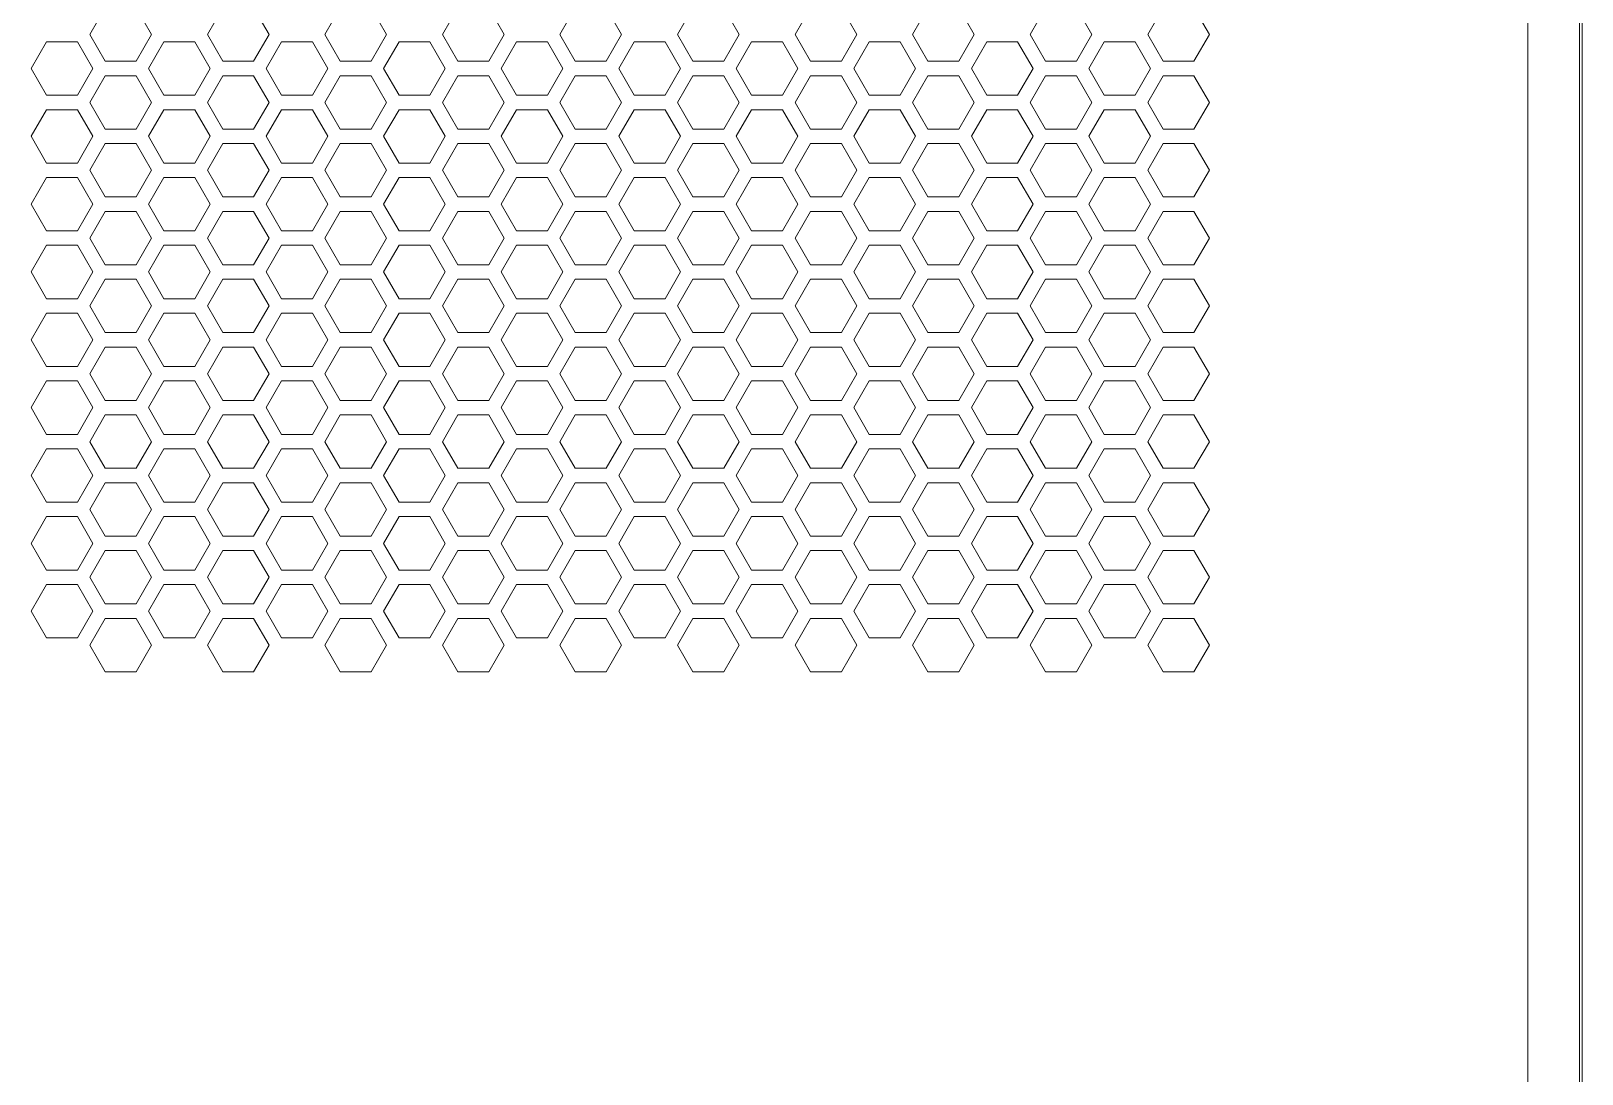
# Model space of a CAD drawing. Header units: millimetres. Extents: x -10 to 46, y -17 to 110.
# Drawn here: x 19.35 to 31.92, y 73.07 to 81.53 of the extents above; entities that cross this region are included whole.
import ezdxf

# ---------------------------------------------------------------- set-up
doc = ezdxf.new("R2010")
doc.units = ezdxf.units.MM

msp = doc.modelspace()

# ---------------------------------------------------------------- linework, layer by layer
at = {"lineweight": 18}
for p, q in [((31.481, 109.983), (31.481, 10.7)), ((31.901, 109.983), (31.901, 10.7)), ((31.921, 10.7), (31.921, 108.523)), ((19.952, 81.715), (19.827, 81.499)), ((20.327, 81.499), (20.202, 81.715)), ((20.905, 81.715), (20.78, 81.499)), ((21.28, 81.499), (21.155, 81.715)), ((21.857, 81.715), (21.732, 81.499)), ((22.232, 81.499), (22.107, 81.715)), ((22.81, 81.715), (22.685, 81.499)), ((23.185, 81.499), (23.06, 81.715)), ((23.762, 81.715), (23.637, 81.499)), ((24.137, 81.499), (24.012, 81.715)), ((24.715, 81.715), (24.59, 81.499)), ((25.09, 81.499), (24.965, 81.715)), ((25.668, 81.715), (25.543, 81.499)), ((26.043, 81.499), (25.918, 81.715)), ((26.62, 81.715), (26.495, 81.499)), ((26.995, 81.499), (26.87, 81.715)), ((27.573, 81.715), (27.448, 81.499)), ((27.948, 81.499), (27.823, 81.715)), ((28.526, 81.715), (28.401, 81.499)), ((28.901, 81.499), (28.776, 81.715)), ((19.827, 81.499), (19.952, 81.282)), ((20.202, 81.282), (20.327, 81.499)), ((20.78, 81.499), (20.905, 81.282)), ((21.155, 81.282), (21.28, 81.499)), ((21.732, 81.499), (21.857, 81.282)), ((22.107, 81.282), (22.232, 81.499)), ((22.685, 81.499), (22.81, 81.282)), ((23.06, 81.282), (23.185, 81.499)), ((23.637, 81.499), (23.762, 81.282)), ((24.012, 81.282), (24.137, 81.499)), ((24.59, 81.499), (24.715, 81.282)), ((24.965, 81.282), (25.09, 81.499)), ((25.543, 81.499), (25.668, 81.282)), ((25.918, 81.282), (26.043, 81.499)), ((26.495, 81.499), (26.62, 81.282)), ((26.87, 81.282), (26.995, 81.499)), ((27.448, 81.499), (27.573, 81.282)), ((27.823, 81.282), (27.948, 81.499)), ((28.401, 81.499), (28.526, 81.282)), ((28.776, 81.282), (28.901, 81.499)), ((19.476, 81.44), (19.351, 81.224)), ((19.726, 81.44), (19.476, 81.44)), ((19.851, 81.224), (19.726, 81.44)), ((20.428, 81.44), (20.303, 81.224)), ((20.678, 81.44), (20.428, 81.44)), ((20.803, 81.224), (20.678, 81.44)), ((21.381, 81.44), (21.256, 81.224)), ((21.631, 81.44), (21.381, 81.44)), ((21.756, 81.224), (21.631, 81.44)), ((22.333, 81.44), (22.208, 81.224)), ((22.583, 81.44), (22.333, 81.44)), ((22.708, 81.224), (22.583, 81.44)), ((23.286, 81.44), (23.161, 81.224)), ((23.536, 81.44), (23.286, 81.44)), ((23.661, 81.224), (23.536, 81.44)), ((24.239, 81.44), (24.114, 81.224)), ((24.489, 81.44), (24.239, 81.44)), ((24.614, 81.224), (24.489, 81.44)), ((25.191, 81.44), (25.066, 81.224)), ((25.441, 81.44), (25.191, 81.44)), ((25.566, 81.224), (25.441, 81.44)), ((26.144, 81.44), (26.019, 81.224)), ((26.394, 81.44), (26.144, 81.44)), ((26.519, 81.224), (26.394, 81.44)), ((27.097, 81.44), (26.972, 81.224)), ((27.347, 81.44), (27.097, 81.44)), ((27.472, 81.224), (27.347, 81.44)), ((28.049, 81.44), (27.924, 81.224)), ((28.299, 81.44), (28.049, 81.44)), ((28.424, 81.224), (28.299, 81.44)), ((19.351, 81.224), (19.476, 81.007)), ((19.726, 81.007), (19.851, 81.224)), ((19.952, 81.282), (20.202, 81.282)), ((20.303, 81.224), (20.428, 81.007)), ((20.678, 81.007), (20.803, 81.224)), ((20.905, 81.282), (21.155, 81.282)), ((21.256, 81.224), (21.381, 81.007)), ((21.631, 81.007), (21.756, 81.224)), ((21.857, 81.282), (22.107, 81.282)), ((22.208, 81.224), (22.333, 81.007)), ((22.583, 81.007), (22.708, 81.224)), ((22.81, 81.282), (23.06, 81.282)), ((23.161, 81.224), (23.286, 81.007)), ((23.536, 81.007), (23.661, 81.224)), ((23.762, 81.282), (24.012, 81.282)), ((24.114, 81.224), (24.239, 81.007)), ((24.489, 81.007), (24.614, 81.224)), ((24.715, 81.282), (24.965, 81.282)), ((25.066, 81.224), (25.191, 81.007)), ((25.441, 81.007), (25.566, 81.224)), ((25.668, 81.282), (25.918, 81.282)), ((26.019, 81.224), (26.144, 81.007)), ((26.394, 81.007), (26.519, 81.224)), ((26.62, 81.282), (26.87, 81.282)), ((26.972, 81.224), (27.097, 81.007)), ((27.347, 81.007), (27.472, 81.224)), ((27.573, 81.282), (27.823, 81.282)), ((27.924, 81.224), (28.049, 81.007)), ((28.299, 81.007), (28.424, 81.224)), ((28.526, 81.282), (28.776, 81.282)), ((19.952, 81.165), (19.827, 80.949)), ((20.202, 81.165), (19.952, 81.165)), ((20.327, 80.949), (20.202, 81.165)), ((20.905, 81.165), (20.78, 80.949)), ((21.155, 81.165), (20.905, 81.165)), ((21.28, 80.949), (21.155, 81.165)), ((21.857, 81.165), (21.732, 80.949)), ((22.107, 81.165), (21.857, 81.165)), ((22.232, 80.949), (22.107, 81.165)), ((22.81, 81.165), (22.685, 80.949)), ((23.06, 81.165), (22.81, 81.165)), ((23.185, 80.949), (23.06, 81.165)), ((23.762, 81.165), (23.637, 80.949)), ((24.012, 81.165), (23.762, 81.165)), ((24.137, 80.949), (24.012, 81.165)), ((24.715, 81.165), (24.59, 80.949)), ((24.965, 81.165), (24.715, 81.165)), ((25.09, 80.949), (24.965, 81.165)), ((25.668, 81.165), (25.543, 80.949)), ((25.918, 81.165), (25.668, 81.165)), ((26.043, 80.949), (25.918, 81.165)), ((26.62, 81.165), (26.495, 80.949)), ((26.87, 81.165), (26.62, 81.165)), ((26.995, 80.949), (26.87, 81.165)), ((27.573, 81.165), (27.448, 80.949)), ((27.823, 81.165), (27.573, 81.165)), ((27.948, 80.949), (27.823, 81.165)), ((28.526, 81.165), (28.401, 80.949)), ((28.776, 81.165), (28.526, 81.165)), ((28.901, 80.949), (28.776, 81.165)), ((19.476, 81.007), (19.726, 81.007)), ((20.428, 81.007), (20.678, 81.007)), ((21.381, 81.007), (21.631, 81.007)), ((22.333, 81.007), (22.583, 81.007)), ((23.286, 81.007), (23.536, 81.007)), ((24.239, 81.007), (24.489, 81.007)), ((25.191, 81.007), (25.441, 81.007)), ((26.144, 81.007), (26.394, 81.007)), ((27.097, 81.007), (27.347, 81.007)), ((28.049, 81.007), (28.299, 81.007)), ((19.476, 80.89), (19.351, 80.674)), ((19.726, 80.89), (19.476, 80.89)), ((19.851, 80.674), (19.726, 80.89)), ((19.827, 80.949), (19.952, 80.732)), ((20.202, 80.732), (20.327, 80.949)), ((20.428, 80.89), (20.303, 80.674)), ((20.678, 80.89), (20.428, 80.89)), ((20.803, 80.674), (20.678, 80.89)), ((20.78, 80.949), (20.905, 80.732)), ((21.155, 80.732), (21.28, 80.949)), ((21.381, 80.89), (21.256, 80.674)), ((21.631, 80.89), (21.381, 80.89)), ((21.756, 80.674), (21.631, 80.89)), ((21.732, 80.949), (21.857, 80.732)), ((22.107, 80.732), (22.232, 80.949)), ((22.333, 80.89), (22.208, 80.674)), ((22.583, 80.89), (22.333, 80.89)), ((22.708, 80.674), (22.583, 80.89)), ((22.685, 80.949), (22.81, 80.732)), ((23.06, 80.732), (23.185, 80.949)), ((23.286, 80.89), (23.161, 80.674)), ((23.536, 80.89), (23.286, 80.89)), ((23.661, 80.674), (23.536, 80.89)), ((23.637, 80.949), (23.762, 80.732)), ((24.012, 80.732), (24.137, 80.949)), ((24.239, 80.89), (24.114, 80.674)), ((24.489, 80.89), (24.239, 80.89)), ((24.614, 80.674), (24.489, 80.89)), ((24.59, 80.949), (24.715, 80.732)), ((24.965, 80.732), (25.09, 80.949)), ((25.191, 80.89), (25.066, 80.674)), ((25.441, 80.89), (25.191, 80.89)), ((25.566, 80.674), (25.441, 80.89)), ((25.543, 80.949), (25.668, 80.732)), ((25.918, 80.732), (26.043, 80.949)), ((26.144, 80.89), (26.019, 80.674)), ((26.394, 80.89), (26.144, 80.89)), ((26.519, 80.674), (26.394, 80.89)), ((26.495, 80.949), (26.62, 80.732)), ((26.87, 80.732), (26.995, 80.949)), ((27.097, 80.89), (26.972, 80.674)), ((27.347, 80.89), (27.097, 80.89)), ((27.472, 80.674), (27.347, 80.89)), ((27.448, 80.949), (27.573, 80.732)), ((27.823, 80.732), (27.948, 80.949)), ((28.049, 80.89), (27.924, 80.674)), ((28.299, 80.89), (28.049, 80.89)), ((28.424, 80.674), (28.299, 80.89)), ((28.401, 80.949), (28.526, 80.732)), ((28.776, 80.732), (28.901, 80.949)), ((19.952, 80.732), (20.202, 80.732)), ((20.905, 80.732), (21.155, 80.732)), ((21.857, 80.732), (22.107, 80.732)), ((22.81, 80.732), (23.06, 80.732)), ((23.762, 80.732), (24.012, 80.732)), ((24.715, 80.732), (24.965, 80.732)), ((25.668, 80.732), (25.918, 80.732)), ((26.62, 80.732), (26.87, 80.732)), ((27.573, 80.732), (27.823, 80.732)), ((28.526, 80.732), (28.776, 80.732)), ((19.351, 80.674), (19.476, 80.457)), ((19.726, 80.457), (19.851, 80.674)), ((19.952, 80.615), (19.827, 80.399)), ((20.202, 80.615), (19.952, 80.615)), ((20.327, 80.399), (20.202, 80.615)), ((20.303, 80.674), (20.428, 80.457)), ((20.678, 80.457), (20.803, 80.674)), ((20.905, 80.615), (20.78, 80.399)), ((21.155, 80.615), (20.905, 80.615)), ((21.28, 80.399), (21.155, 80.615)), ((21.256, 80.674), (21.381, 80.457)), ((21.631, 80.457), (21.756, 80.674)), ((21.857, 80.615), (21.732, 80.399)), ((22.107, 80.615), (21.857, 80.615)), ((22.232, 80.399), (22.107, 80.615)), ((22.208, 80.674), (22.333, 80.457)), ((22.583, 80.457), (22.708, 80.674)), ((22.81, 80.615), (22.685, 80.399)), ((23.06, 80.615), (22.81, 80.615)), ((23.185, 80.399), (23.06, 80.615)), ((23.161, 80.674), (23.286, 80.457)), ((23.536, 80.457), (23.661, 80.674)), ((23.762, 80.615), (23.637, 80.399)), ((24.012, 80.615), (23.762, 80.615)), ((24.137, 80.399), (24.012, 80.615)), ((24.114, 80.674), (24.239, 80.457)), ((24.489, 80.457), (24.614, 80.674)), ((24.715, 80.615), (24.59, 80.399)), ((24.965, 80.615), (24.715, 80.615)), ((25.09, 80.399), (24.965, 80.615)), ((25.066, 80.674), (25.191, 80.457)), ((25.441, 80.457), (25.566, 80.674)), ((25.668, 80.615), (25.543, 80.399)), ((25.918, 80.615), (25.668, 80.615)), ((26.043, 80.399), (25.918, 80.615)), ((26.019, 80.674), (26.144, 80.457)), ((26.394, 80.457), (26.519, 80.674)), ((26.62, 80.615), (26.495, 80.399)), ((26.87, 80.615), (26.62, 80.615)), ((26.995, 80.399), (26.87, 80.615)), ((26.972, 80.674), (27.097, 80.457)), ((27.347, 80.457), (27.472, 80.674)), ((27.573, 80.615), (27.448, 80.399)), ((27.823, 80.615), (27.573, 80.615)), ((27.948, 80.399), (27.823, 80.615)), ((27.924, 80.674), (28.049, 80.457)), ((28.299, 80.457), (28.424, 80.674)), ((28.526, 80.615), (28.401, 80.399)), ((28.776, 80.615), (28.526, 80.615)), ((28.901, 80.399), (28.776, 80.615)), ((19.476, 80.457), (19.726, 80.457)), ((20.428, 80.457), (20.678, 80.457)), ((21.381, 80.457), (21.631, 80.457)), ((22.333, 80.457), (22.583, 80.457)), ((23.286, 80.457), (23.536, 80.457)), ((24.239, 80.457), (24.489, 80.457)), ((25.191, 80.457), (25.441, 80.457)), ((26.144, 80.457), (26.394, 80.457)), ((27.097, 80.457), (27.347, 80.457)), ((28.049, 80.457), (28.299, 80.457)), ((19.476, 80.34), (19.351, 80.124)), ((19.726, 80.34), (19.476, 80.34)), ((19.851, 80.124), (19.726, 80.34)), ((19.827, 80.399), (19.952, 80.182)), ((20.202, 80.182), (20.327, 80.399)), ((20.428, 80.34), (20.303, 80.124)), ((20.678, 80.34), (20.428, 80.34)), ((20.803, 80.124), (20.678, 80.34)), ((20.78, 80.399), (20.905, 80.182)), ((21.155, 80.182), (21.28, 80.399)), ((21.381, 80.34), (21.256, 80.124)), ((21.631, 80.34), (21.381, 80.34)), ((21.756, 80.124), (21.631, 80.34)), ((21.732, 80.399), (21.857, 80.182)), ((22.107, 80.182), (22.232, 80.399)), ((22.333, 80.34), (22.208, 80.124)), ((22.583, 80.34), (22.333, 80.34)), ((22.708, 80.124), (22.583, 80.34)), ((22.685, 80.399), (22.81, 80.182)), ((23.06, 80.182), (23.185, 80.399)), ((23.286, 80.34), (23.161, 80.124)), ((23.536, 80.34), (23.286, 80.34)), ((23.661, 80.124), (23.536, 80.34)), ((23.637, 80.399), (23.762, 80.182)), ((24.012, 80.182), (24.137, 80.399)), ((24.239, 80.34), (24.114, 80.124)), ((24.489, 80.34), (24.239, 80.34)), ((24.614, 80.124), (24.489, 80.34)), ((24.59, 80.399), (24.715, 80.182)), ((24.965, 80.182), (25.09, 80.399)), ((25.191, 80.34), (25.066, 80.124)), ((25.441, 80.34), (25.191, 80.34)), ((25.566, 80.124), (25.441, 80.34)), ((25.543, 80.399), (25.668, 80.182)), ((25.918, 80.182), (26.043, 80.399)), ((26.144, 80.34), (26.019, 80.124)), ((26.394, 80.34), (26.144, 80.34)), ((26.519, 80.124), (26.394, 80.34)), ((26.495, 80.399), (26.62, 80.182)), ((26.87, 80.182), (26.995, 80.399)), ((27.097, 80.34), (26.972, 80.124)), ((27.347, 80.34), (27.097, 80.34)), ((27.472, 80.124), (27.347, 80.34)), ((27.448, 80.399), (27.573, 80.182)), ((27.823, 80.182), (27.948, 80.399)), ((28.049, 80.34), (27.924, 80.124)), ((28.299, 80.34), (28.049, 80.34)), ((28.424, 80.124), (28.299, 80.34)), ((28.401, 80.399), (28.526, 80.182)), ((28.776, 80.182), (28.901, 80.399)), ((19.351, 80.124), (19.476, 79.907)), ((19.726, 79.907), (19.851, 80.124)), ((19.952, 80.182), (20.202, 80.182)), ((20.303, 80.124), (20.428, 79.907)), ((20.678, 79.907), (20.803, 80.124)), ((20.905, 80.182), (21.155, 80.182)), ((21.256, 80.124), (21.381, 79.907)), ((21.631, 79.907), (21.756, 80.124)), ((21.857, 80.182), (22.107, 80.182)), ((22.208, 80.124), (22.333, 79.907)), ((22.583, 79.907), (22.708, 80.124)), ((22.81, 80.182), (23.06, 80.182)), ((23.161, 80.124), (23.286, 79.907)), ((23.536, 79.907), (23.661, 80.124)), ((23.762, 80.182), (24.012, 80.182)), ((24.114, 80.124), (24.239, 79.907)), ((24.489, 79.907), (24.614, 80.124)), ((24.715, 80.182), (24.965, 80.182)), ((25.066, 80.124), (25.191, 79.907)), ((25.441, 79.907), (25.566, 80.124)), ((25.668, 80.182), (25.918, 80.182)), ((26.019, 80.124), (26.144, 79.907)), ((26.394, 79.907), (26.519, 80.124)), ((26.62, 80.182), (26.87, 80.182)), ((26.972, 80.124), (27.097, 79.907)), ((27.347, 79.907), (27.472, 80.124)), ((27.573, 80.182), (27.823, 80.182)), ((27.924, 80.124), (28.049, 79.907)), ((28.299, 79.907), (28.424, 80.124)), ((28.526, 80.182), (28.776, 80.182)), ((19.952, 80.065), (19.827, 79.849)), ((20.202, 80.065), (19.952, 80.065)), ((20.327, 79.849), (20.202, 80.065)), ((20.905, 80.065), (20.78, 79.849)), ((21.155, 80.065), (20.905, 80.065)), ((21.28, 79.849), (21.155, 80.065)), ((21.857, 80.065), (21.732, 79.849)), ((22.107, 80.065), (21.857, 80.065)), ((22.232, 79.849), (22.107, 80.065)), ((22.81, 80.065), (22.685, 79.849)), ((23.06, 80.065), (22.81, 80.065)), ((23.185, 79.849), (23.06, 80.065)), ((23.762, 80.065), (23.637, 79.849)), ((24.012, 80.065), (23.762, 80.065)), ((24.137, 79.849), (24.012, 80.065)), ((24.715, 80.065), (24.59, 79.849)), ((24.965, 80.065), (24.715, 80.065)), ((25.09, 79.849), (24.965, 80.065)), ((25.668, 80.065), (25.543, 79.849)), ((25.918, 80.065), (25.668, 80.065)), ((26.043, 79.849), (25.918, 80.065)), ((26.62, 80.065), (26.495, 79.849)), ((26.87, 80.065), (26.62, 80.065)), ((26.995, 79.849), (26.87, 80.065)), ((27.573, 80.065), (27.448, 79.849)), ((27.823, 80.065), (27.573, 80.065)), ((27.948, 79.849), (27.823, 80.065)), ((28.526, 80.065), (28.401, 79.849)), ((28.776, 80.065), (28.526, 80.065)), ((28.901, 79.849), (28.776, 80.065)), ((19.476, 79.907), (19.726, 79.907)), ((19.827, 79.849), (19.952, 79.632)), ((20.202, 79.632), (20.327, 79.849)), ((20.428, 79.907), (20.678, 79.907)), ((20.78, 79.849), (20.905, 79.632)), ((21.155, 79.632), (21.28, 79.849)), ((21.381, 79.907), (21.631, 79.907)), ((21.732, 79.849), (21.857, 79.632)), ((22.107, 79.632), (22.232, 79.849)), ((22.333, 79.907), (22.583, 79.907)), ((22.685, 79.849), (22.81, 79.632)), ((23.06, 79.632), (23.185, 79.849)), ((23.286, 79.907), (23.536, 79.907)), ((23.637, 79.849), (23.762, 79.632)), ((24.012, 79.632), (24.137, 79.849)), ((24.239, 79.907), (24.489, 79.907)), ((24.59, 79.849), (24.715, 79.632)), ((24.965, 79.632), (25.09, 79.849)), ((25.191, 79.907), (25.441, 79.907)), ((25.543, 79.849), (25.668, 79.632)), ((25.918, 79.632), (26.043, 79.849)), ((26.144, 79.907), (26.394, 79.907)), ((26.495, 79.849), (26.62, 79.632)), ((26.87, 79.632), (26.995, 79.849)), ((27.097, 79.907), (27.347, 79.907)), ((27.448, 79.849), (27.573, 79.632)), ((27.823, 79.632), (27.948, 79.849)), ((28.049, 79.907), (28.299, 79.907)), ((28.401, 79.849), (28.526, 79.632)), ((28.776, 79.632), (28.901, 79.849)), ((19.476, 79.79), (19.351, 79.574)), ((19.726, 79.79), (19.476, 79.79)), ((19.851, 79.574), (19.726, 79.79)), ((20.428, 79.79), (20.303, 79.574)), ((20.678, 79.79), (20.428, 79.79)), ((20.803, 79.574), (20.678, 79.79)), ((21.381, 79.79), (21.256, 79.574)), ((21.631, 79.79), (21.381, 79.79)), ((21.756, 79.574), (21.631, 79.79)), ((22.333, 79.79), (22.208, 79.574)), ((22.583, 79.79), (22.333, 79.79)), ((22.708, 79.574), (22.583, 79.79)), ((23.286, 79.79), (23.161, 79.574)), ((23.536, 79.79), (23.286, 79.79)), ((23.661, 79.574), (23.536, 79.79)), ((24.239, 79.79), (24.114, 79.574)), ((24.489, 79.79), (24.239, 79.79)), ((24.614, 79.574), (24.489, 79.79)), ((25.191, 79.79), (25.066, 79.574)), ((25.441, 79.79), (25.191, 79.79)), ((25.566, 79.574), (25.441, 79.79)), ((26.144, 79.79), (26.019, 79.574)), ((26.394, 79.79), (26.144, 79.79)), ((26.519, 79.574), (26.394, 79.79)), ((27.097, 79.79), (26.972, 79.574)), ((27.347, 79.79), (27.097, 79.79)), ((27.472, 79.574), (27.347, 79.79)), ((28.049, 79.79), (27.924, 79.574)), ((28.299, 79.79), (28.049, 79.79)), ((28.424, 79.574), (28.299, 79.79)), ((19.351, 79.574), (19.476, 79.357)), ((19.726, 79.357), (19.851, 79.574)), ((19.952, 79.632), (20.202, 79.632)), ((20.303, 79.574), (20.428, 79.357)), ((20.678, 79.357), (20.803, 79.574)), ((20.905, 79.632), (21.155, 79.632)), ((21.256, 79.574), (21.381, 79.357)), ((21.631, 79.357), (21.756, 79.574)), ((21.857, 79.632), (22.107, 79.632)), ((22.208, 79.574), (22.333, 79.357)), ((22.583, 79.357), (22.708, 79.574)), ((22.81, 79.632), (23.06, 79.632)), ((23.161, 79.574), (23.286, 79.357)), ((23.536, 79.357), (23.661, 79.574)), ((23.762, 79.632), (24.012, 79.632)), ((24.114, 79.574), (24.239, 79.357)), ((24.489, 79.357), (24.614, 79.574)), ((24.715, 79.632), (24.965, 79.632)), ((25.066, 79.574), (25.191, 79.357)), ((25.441, 79.357), (25.566, 79.574)), ((25.668, 79.632), (25.918, 79.632)), ((26.019, 79.574), (26.144, 79.357)), ((26.394, 79.357), (26.519, 79.574)), ((26.62, 79.632), (26.87, 79.632)), ((26.972, 79.574), (27.097, 79.357)), ((27.347, 79.357), (27.472, 79.574)), ((27.573, 79.632), (27.823, 79.632)), ((27.924, 79.574), (28.049, 79.357)), ((28.299, 79.357), (28.424, 79.574)), ((28.526, 79.632), (28.776, 79.632)), ((19.952, 79.515), (19.827, 79.299)), ((20.202, 79.515), (19.952, 79.515)), ((20.327, 79.299), (20.202, 79.515)), ((20.905, 79.515), (20.78, 79.299)), ((21.155, 79.515), (20.905, 79.515)), ((21.28, 79.299), (21.155, 79.515)), ((21.857, 79.515), (21.732, 79.299)), ((22.107, 79.515), (21.857, 79.515)), ((22.232, 79.299), (22.107, 79.515)), ((22.81, 79.515), (22.685, 79.299)), ((23.06, 79.515), (22.81, 79.515)), ((23.185, 79.299), (23.06, 79.515)), ((23.762, 79.515), (23.637, 79.299)), ((24.012, 79.515), (23.762, 79.515)), ((24.137, 79.299), (24.012, 79.515)), ((24.715, 79.515), (24.59, 79.299)), ((24.965, 79.515), (24.715, 79.515)), ((25.09, 79.299), (24.965, 79.515)), ((25.668, 79.515), (25.543, 79.299)), ((25.918, 79.515), (25.668, 79.515)), ((26.043, 79.299), (25.918, 79.515)), ((26.62, 79.515), (26.495, 79.299)), ((26.87, 79.515), (26.62, 79.515)), ((26.995, 79.299), (26.87, 79.515)), ((27.573, 79.515), (27.448, 79.299)), ((27.823, 79.515), (27.573, 79.515)), ((27.948, 79.299), (27.823, 79.515)), ((28.526, 79.515), (28.401, 79.299)), ((28.776, 79.515), (28.526, 79.515)), ((28.901, 79.299), (28.776, 79.515)), ((19.476, 79.357), (19.726, 79.357)), ((20.428, 79.357), (20.678, 79.357)), ((21.381, 79.357), (21.631, 79.357)), ((22.333, 79.357), (22.583, 79.357)), ((23.286, 79.357), (23.536, 79.357)), ((24.239, 79.357), (24.489, 79.357)), ((25.191, 79.357), (25.441, 79.357)), ((26.144, 79.357), (26.394, 79.357)), ((27.097, 79.357), (27.347, 79.357)), ((28.049, 79.357), (28.299, 79.357)), ((19.476, 79.24), (19.351, 79.024)), ((19.726, 79.24), (19.476, 79.24)), ((19.851, 79.024), (19.726, 79.24)), ((19.827, 79.299), (19.952, 79.082)), ((20.202, 79.082), (20.327, 79.299)), ((20.428, 79.24), (20.303, 79.024)), ((20.678, 79.24), (20.428, 79.24)), ((20.803, 79.024), (20.678, 79.24)), ((20.78, 79.299), (20.905, 79.082)), ((21.155, 79.082), (21.28, 79.299)), ((21.381, 79.24), (21.256, 79.024)), ((21.631, 79.24), (21.381, 79.24)), ((21.756, 79.024), (21.631, 79.24)), ((21.732, 79.299), (21.857, 79.082)), ((22.107, 79.082), (22.232, 79.299)), ((22.333, 79.24), (22.208, 79.024)), ((22.583, 79.24), (22.333, 79.24)), ((22.708, 79.024), (22.583, 79.24)), ((22.685, 79.299), (22.81, 79.082)), ((23.06, 79.082), (23.185, 79.299)), ((23.286, 79.24), (23.161, 79.024)), ((23.536, 79.24), (23.286, 79.24)), ((23.661, 79.024), (23.536, 79.24)), ((23.637, 79.299), (23.762, 79.082)), ((24.012, 79.082), (24.137, 79.299)), ((24.239, 79.24), (24.114, 79.024)), ((24.489, 79.24), (24.239, 79.24)), ((24.614, 79.024), (24.489, 79.24)), ((24.59, 79.299), (24.715, 79.082)), ((24.965, 79.082), (25.09, 79.299)), ((25.191, 79.24), (25.066, 79.024)), ((25.441, 79.24), (25.191, 79.24)), ((25.566, 79.024), (25.441, 79.24)), ((25.543, 79.299), (25.668, 79.082)), ((25.918, 79.082), (26.043, 79.299)), ((26.144, 79.24), (26.019, 79.024)), ((26.394, 79.24), (26.144, 79.24)), ((26.519, 79.024), (26.394, 79.24)), ((26.495, 79.299), (26.62, 79.082)), ((26.87, 79.082), (26.995, 79.299)), ((27.097, 79.24), (26.972, 79.024)), ((27.347, 79.24), (27.097, 79.24)), ((27.472, 79.024), (27.347, 79.24)), ((27.448, 79.299), (27.573, 79.082)), ((27.823, 79.082), (27.948, 79.299)), ((28.049, 79.24), (27.924, 79.024)), ((28.299, 79.24), (28.049, 79.24)), ((28.424, 79.024), (28.299, 79.24)), ((28.401, 79.299), (28.526, 79.082)), ((28.776, 79.082), (28.901, 79.299)), ((19.952, 79.082), (20.202, 79.082)), ((20.905, 79.082), (21.155, 79.082)), ((21.857, 79.082), (22.107, 79.082)), ((22.81, 79.082), (23.06, 79.082)), ((23.762, 79.082), (24.012, 79.082)), ((24.715, 79.082), (24.965, 79.082)), ((25.668, 79.082), (25.918, 79.082)), ((26.62, 79.082), (26.87, 79.082)), ((27.573, 79.082), (27.823, 79.082)), ((28.526, 79.082), (28.776, 79.082)), ((19.351, 79.024), (19.476, 78.807)), ((19.726, 78.807), (19.851, 79.024)), ((19.952, 78.965), (19.827, 78.749)), ((20.202, 78.965), (19.952, 78.965)), ((20.327, 78.749), (20.202, 78.965)), ((20.303, 79.024), (20.428, 78.807)), ((20.678, 78.807), (20.803, 79.024)), ((20.905, 78.965), (20.78, 78.749)), ((21.155, 78.965), (20.905, 78.965)), ((21.28, 78.749), (21.155, 78.965)), ((21.256, 79.024), (21.381, 78.807)), ((21.631, 78.807), (21.756, 79.024)), ((21.857, 78.965), (21.732, 78.749)), ((22.107, 78.965), (21.857, 78.965)), ((22.232, 78.749), (22.107, 78.965)), ((22.208, 79.024), (22.333, 78.807)), ((22.583, 78.807), (22.708, 79.024)), ((22.81, 78.965), (22.685, 78.749)), ((23.06, 78.965), (22.81, 78.965)), ((23.185, 78.749), (23.06, 78.965)), ((23.161, 79.024), (23.286, 78.807)), ((23.536, 78.807), (23.661, 79.024)), ((23.762, 78.965), (23.637, 78.749)), ((24.012, 78.965), (23.762, 78.965)), ((24.137, 78.749), (24.012, 78.965)), ((24.114, 79.024), (24.239, 78.807)), ((24.489, 78.807), (24.614, 79.024)), ((24.715, 78.965), (24.59, 78.749)), ((24.965, 78.965), (24.715, 78.965)), ((25.09, 78.749), (24.965, 78.965)), ((25.066, 79.024), (25.191, 78.807)), ((25.441, 78.807), (25.566, 79.024)), ((25.668, 78.965), (25.543, 78.749)), ((25.918, 78.965), (25.668, 78.965)), ((26.043, 78.749), (25.918, 78.965)), ((26.019, 79.024), (26.144, 78.807)), ((26.394, 78.807), (26.519, 79.024)), ((26.62, 78.965), (26.495, 78.749)), ((26.87, 78.965), (26.62, 78.965)), ((26.995, 78.749), (26.87, 78.965)), ((26.972, 79.024), (27.097, 78.807)), ((27.347, 78.807), (27.472, 79.024)), ((27.573, 78.965), (27.448, 78.749)), ((27.823, 78.965), (27.573, 78.965)), ((27.948, 78.749), (27.823, 78.965)), ((27.924, 79.024), (28.049, 78.807)), ((28.299, 78.807), (28.424, 79.024)), ((28.526, 78.965), (28.401, 78.749)), ((28.776, 78.965), (28.526, 78.965)), ((28.901, 78.749), (28.776, 78.965)), ((19.476, 78.69), (19.351, 78.474)), ((19.476, 78.807), (19.726, 78.807)), ((19.726, 78.69), (19.476, 78.69)), ((19.851, 78.474), (19.726, 78.69)), ((19.827, 78.749), (19.952, 78.532)), ((20.202, 78.532), (20.327, 78.749)), ((20.428, 78.69), (20.303, 78.474)), ((20.428, 78.807), (20.678, 78.807)), ((20.678, 78.69), (20.428, 78.69)), ((20.803, 78.474), (20.678, 78.69)), ((20.78, 78.749), (20.905, 78.532)), ((21.155, 78.532), (21.28, 78.749)), ((21.381, 78.69), (21.256, 78.474)), ((21.381, 78.807), (21.631, 78.807)), ((21.631, 78.69), (21.381, 78.69)), ((21.756, 78.474), (21.631, 78.69)), ((21.732, 78.749), (21.857, 78.532)), ((22.107, 78.532), (22.232, 78.749)), ((22.333, 78.69), (22.208, 78.474)), ((22.333, 78.807), (22.583, 78.807)), ((22.583, 78.69), (22.333, 78.69)), ((22.708, 78.474), (22.583, 78.69)), ((22.685, 78.749), (22.81, 78.532)), ((23.06, 78.532), (23.185, 78.749)), ((23.286, 78.69), (23.161, 78.474)), ((23.286, 78.807), (23.536, 78.807)), ((23.536, 78.69), (23.286, 78.69)), ((23.661, 78.474), (23.536, 78.69)), ((23.637, 78.749), (23.762, 78.532)), ((24.012, 78.532), (24.137, 78.749)), ((24.239, 78.69), (24.114, 78.474)), ((24.239, 78.807), (24.489, 78.807)), ((24.489, 78.69), (24.239, 78.69)), ((24.614, 78.474), (24.489, 78.69)), ((24.59, 78.749), (24.715, 78.532)), ((24.965, 78.532), (25.09, 78.749)), ((25.191, 78.69), (25.066, 78.474)), ((25.191, 78.807), (25.441, 78.807)), ((25.441, 78.69), (25.191, 78.69)), ((25.566, 78.474), (25.441, 78.69)), ((25.543, 78.749), (25.668, 78.532)), ((25.918, 78.532), (26.043, 78.749)), ((26.144, 78.69), (26.019, 78.474)), ((26.144, 78.807), (26.394, 78.807)), ((26.394, 78.69), (26.144, 78.69)), ((26.519, 78.474), (26.394, 78.69)), ((26.495, 78.749), (26.62, 78.532)), ((26.87, 78.532), (26.995, 78.749)), ((27.097, 78.69), (26.972, 78.474)), ((27.097, 78.807), (27.347, 78.807)), ((27.347, 78.69), (27.097, 78.69)), ((27.472, 78.474), (27.347, 78.69)), ((27.448, 78.749), (27.573, 78.532)), ((27.823, 78.532), (27.948, 78.749)), ((28.049, 78.69), (27.924, 78.474)), ((28.049, 78.807), (28.299, 78.807)), ((28.299, 78.69), (28.049, 78.69)), ((28.424, 78.474), (28.299, 78.69)), ((28.401, 78.749), (28.526, 78.532)), ((28.776, 78.532), (28.901, 78.749)), ((19.351, 78.474), (19.476, 78.257)), ((19.726, 78.257), (19.851, 78.474)), ((19.952, 78.532), (20.202, 78.532)), ((20.303, 78.474), (20.428, 78.257)), ((20.678, 78.257), (20.803, 78.474)), ((20.905, 78.532), (21.155, 78.532)), ((21.256, 78.474), (21.381, 78.257)), ((21.631, 78.257), (21.756, 78.474)), ((21.857, 78.532), (22.107, 78.532)), ((22.208, 78.474), (22.333, 78.257)), ((22.583, 78.257), (22.708, 78.474)), ((22.81, 78.532), (23.06, 78.532)), ((23.161, 78.474), (23.286, 78.257)), ((23.536, 78.257), (23.661, 78.474)), ((23.762, 78.532), (24.012, 78.532)), ((24.114, 78.474), (24.239, 78.257)), ((24.489, 78.257), (24.614, 78.474)), ((24.715, 78.532), (24.965, 78.532)), ((25.066, 78.474), (25.191, 78.257)), ((25.441, 78.257), (25.566, 78.474)), ((25.668, 78.532), (25.918, 78.532)), ((26.019, 78.474), (26.144, 78.257)), ((26.394, 78.257), (26.519, 78.474)), ((26.62, 78.532), (26.87, 78.532)), ((26.972, 78.474), (27.097, 78.257)), ((27.347, 78.257), (27.472, 78.474)), ((27.573, 78.532), (27.823, 78.532)), ((27.924, 78.474), (28.049, 78.257)), ((28.299, 78.257), (28.424, 78.474)), ((28.526, 78.532), (28.776, 78.532)), ((19.952, 78.415), (19.827, 78.198)), ((20.202, 78.415), (19.952, 78.415)), ((20.327, 78.198), (20.202, 78.415)), ((20.905, 78.415), (20.78, 78.198)), ((21.155, 78.415), (20.905, 78.415)), ((21.28, 78.198), (21.155, 78.415)), ((21.857, 78.415), (21.732, 78.198)), ((22.107, 78.415), (21.857, 78.415)), ((22.232, 78.198), (22.107, 78.415)), ((22.81, 78.415), (22.685, 78.198)), ((23.06, 78.415), (22.81, 78.415)), ((23.185, 78.198), (23.06, 78.415)), ((23.762, 78.415), (23.637, 78.198)), ((24.012, 78.415), (23.762, 78.415)), ((24.137, 78.198), (24.012, 78.415)), ((24.715, 78.415), (24.59, 78.198)), ((24.965, 78.415), (24.715, 78.415)), ((25.09, 78.198), (24.965, 78.415)), ((25.668, 78.415), (25.543, 78.198)), ((25.918, 78.415), (25.668, 78.415)), ((26.043, 78.198), (25.918, 78.415)), ((26.62, 78.415), (26.495, 78.198)), ((26.87, 78.415), (26.62, 78.415)), ((26.995, 78.198), (26.87, 78.415)), ((27.573, 78.415), (27.448, 78.198)), ((27.823, 78.415), (27.573, 78.415)), ((27.948, 78.198), (27.823, 78.415)), ((28.526, 78.415), (28.401, 78.198)), ((28.776, 78.415), (28.526, 78.415)), ((28.901, 78.198), (28.776, 78.415)), ((19.476, 78.257), (19.726, 78.257)), ((19.827, 78.198), (19.952, 77.982)), ((20.202, 77.982), (20.327, 78.198)), ((20.428, 78.257), (20.678, 78.257)), ((20.78, 78.198), (20.905, 77.982)), ((21.155, 77.982), (21.28, 78.198)), ((21.381, 78.257), (21.631, 78.257)), ((21.732, 78.198), (21.857, 77.982)), ((22.107, 77.982), (22.232, 78.198)), ((22.333, 78.257), (22.583, 78.257)), ((22.685, 78.198), (22.81, 77.982)), ((23.06, 77.982), (23.185, 78.198)), ((23.286, 78.257), (23.536, 78.257)), ((23.637, 78.198), (23.762, 77.982)), ((24.012, 77.982), (24.137, 78.198)), ((24.239, 78.257), (24.489, 78.257)), ((24.59, 78.198), (24.715, 77.982)), ((24.965, 77.982), (25.09, 78.198)), ((25.191, 78.257), (25.441, 78.257)), ((25.543, 78.198), (25.668, 77.982)), ((25.918, 77.982), (26.043, 78.198)), ((26.144, 78.257), (26.394, 78.257)), ((26.495, 78.198), (26.62, 77.982)), ((26.87, 77.982), (26.995, 78.198)), ((27.097, 78.257), (27.347, 78.257)), ((27.448, 78.198), (27.573, 77.982)), ((27.823, 77.982), (27.948, 78.198)), ((28.049, 78.257), (28.299, 78.257)), ((28.401, 78.198), (28.526, 77.982)), ((28.776, 77.982), (28.901, 78.198)), ((19.476, 78.14), (19.351, 77.923)), ((19.726, 78.14), (19.476, 78.14)), ((19.851, 77.923), (19.726, 78.14)), ((20.428, 78.14), (20.303, 77.923)), ((20.678, 78.14), (20.428, 78.14)), ((20.803, 77.923), (20.678, 78.14)), ((21.381, 78.14), (21.256, 77.923)), ((21.631, 78.14), (21.381, 78.14)), ((21.756, 77.923), (21.631, 78.14)), ((22.333, 78.14), (22.208, 77.923)), ((22.583, 78.14), (22.333, 78.14)), ((22.708, 77.923), (22.583, 78.14)), ((23.286, 78.14), (23.161, 77.923)), ((23.536, 78.14), (23.286, 78.14)), ((23.661, 77.923), (23.536, 78.14)), ((24.239, 78.14), (24.114, 77.923)), ((24.489, 78.14), (24.239, 78.14)), ((24.614, 77.923), (24.489, 78.14)), ((25.191, 78.14), (25.066, 77.923)), ((25.441, 78.14), (25.191, 78.14)), ((25.566, 77.923), (25.441, 78.14)), ((26.144, 78.14), (26.019, 77.923)), ((26.394, 78.14), (26.144, 78.14)), ((26.519, 77.923), (26.394, 78.14)), ((27.097, 78.14), (26.972, 77.923)), ((27.347, 78.14), (27.097, 78.14)), ((27.472, 77.923), (27.347, 78.14)), ((28.049, 78.14), (27.924, 77.923)), ((28.299, 78.14), (28.049, 78.14)), ((28.424, 77.923), (28.299, 78.14)), ((19.952, 77.982), (20.202, 77.982)), ((20.905, 77.982), (21.155, 77.982)), ((21.857, 77.982), (22.107, 77.982)), ((22.81, 77.982), (23.06, 77.982)), ((23.762, 77.982), (24.012, 77.982)), ((24.715, 77.982), (24.965, 77.982)), ((25.668, 77.982), (25.918, 77.982)), ((26.62, 77.982), (26.87, 77.982)), ((27.573, 77.982), (27.823, 77.982)), ((28.526, 77.982), (28.776, 77.982)), ((19.351, 77.923), (19.476, 77.707)), ((19.726, 77.707), (19.851, 77.923)), ((19.952, 77.865), (19.827, 77.648)), ((20.202, 77.865), (19.952, 77.865)), ((20.327, 77.648), (20.202, 77.865)), ((20.303, 77.923), (20.428, 77.707)), ((20.678, 77.707), (20.803, 77.923)), ((20.905, 77.865), (20.78, 77.648)), ((21.155, 77.865), (20.905, 77.865)), ((21.28, 77.648), (21.155, 77.865)), ((21.256, 77.923), (21.381, 77.707)), ((21.631, 77.707), (21.756, 77.923)), ((21.857, 77.865), (21.732, 77.648)), ((22.107, 77.865), (21.857, 77.865)), ((22.232, 77.648), (22.107, 77.865)), ((22.208, 77.923), (22.333, 77.707)), ((22.583, 77.707), (22.708, 77.923)), ((22.81, 77.865), (22.685, 77.648)), ((23.06, 77.865), (22.81, 77.865)), ((23.185, 77.648), (23.06, 77.865)), ((23.161, 77.923), (23.286, 77.707)), ((23.536, 77.707), (23.661, 77.923)), ((23.762, 77.865), (23.637, 77.648)), ((24.012, 77.865), (23.762, 77.865)), ((24.137, 77.648), (24.012, 77.865)), ((24.114, 77.923), (24.239, 77.707)), ((24.489, 77.707), (24.614, 77.923)), ((24.715, 77.865), (24.59, 77.648)), ((24.965, 77.865), (24.715, 77.865)), ((25.09, 77.648), (24.965, 77.865)), ((25.066, 77.923), (25.191, 77.707)), ((25.441, 77.707), (25.566, 77.923)), ((25.668, 77.865), (25.543, 77.648)), ((25.918, 77.865), (25.668, 77.865)), ((26.043, 77.648), (25.918, 77.865)), ((26.019, 77.923), (26.144, 77.707)), ((26.394, 77.707), (26.519, 77.923)), ((26.62, 77.865), (26.495, 77.648)), ((26.87, 77.865), (26.62, 77.865)), ((26.995, 77.648), (26.87, 77.865)), ((26.972, 77.923), (27.097, 77.707)), ((27.347, 77.707), (27.472, 77.923)), ((27.573, 77.865), (27.448, 77.648)), ((27.823, 77.865), (27.573, 77.865)), ((27.948, 77.648), (27.823, 77.865)), ((27.924, 77.923), (28.049, 77.707)), ((28.299, 77.707), (28.424, 77.923)), ((28.526, 77.865), (28.401, 77.648)), ((28.776, 77.865), (28.526, 77.865)), ((28.901, 77.648), (28.776, 77.865)), ((19.476, 77.707), (19.726, 77.707)), ((20.428, 77.707), (20.678, 77.707)), ((21.381, 77.707), (21.631, 77.707)), ((22.333, 77.707), (22.583, 77.707)), ((23.286, 77.707), (23.536, 77.707)), ((24.239, 77.707), (24.489, 77.707)), ((25.191, 77.707), (25.441, 77.707)), ((26.144, 77.707), (26.394, 77.707)), ((27.097, 77.707), (27.347, 77.707)), ((28.049, 77.707), (28.299, 77.707)), ((19.476, 77.59), (19.351, 77.373)), ((19.726, 77.59), (19.476, 77.59)), ((19.851, 77.373), (19.726, 77.59)), ((19.827, 77.648), (19.952, 77.432)), ((20.202, 77.432), (20.327, 77.648)), ((20.428, 77.59), (20.303, 77.373)), ((20.678, 77.59), (20.428, 77.59)), ((20.803, 77.373), (20.678, 77.59)), ((20.78, 77.648), (20.905, 77.432)), ((21.155, 77.432), (21.28, 77.648)), ((21.381, 77.59), (21.256, 77.373)), ((21.631, 77.59), (21.381, 77.59)), ((21.756, 77.373), (21.631, 77.59)), ((21.732, 77.648), (21.857, 77.432)), ((22.107, 77.432), (22.232, 77.648)), ((22.333, 77.59), (22.208, 77.373)), ((22.583, 77.59), (22.333, 77.59)), ((22.708, 77.373), (22.583, 77.59)), ((22.685, 77.648), (22.81, 77.432)), ((23.06, 77.432), (23.185, 77.648)), ((23.286, 77.59), (23.161, 77.373)), ((23.536, 77.59), (23.286, 77.59)), ((23.661, 77.373), (23.536, 77.59)), ((23.637, 77.648), (23.762, 77.432)), ((24.012, 77.432), (24.137, 77.648)), ((24.239, 77.59), (24.114, 77.373)), ((24.489, 77.59), (24.239, 77.59)), ((24.614, 77.373), (24.489, 77.59)), ((24.59, 77.648), (24.715, 77.432)), ((24.965, 77.432), (25.09, 77.648)), ((25.191, 77.59), (25.066, 77.373)), ((25.441, 77.59), (25.191, 77.59)), ((25.566, 77.373), (25.441, 77.59)), ((25.543, 77.648), (25.668, 77.432)), ((25.918, 77.432), (26.043, 77.648)), ((26.144, 77.59), (26.019, 77.373)), ((26.394, 77.59), (26.144, 77.59)), ((26.519, 77.373), (26.394, 77.59)), ((26.495, 77.648), (26.62, 77.432)), ((26.87, 77.432), (26.995, 77.648)), ((27.097, 77.59), (26.972, 77.373)), ((27.347, 77.59), (27.097, 77.59)), ((27.472, 77.373), (27.347, 77.59)), ((27.448, 77.648), (27.573, 77.432)), ((27.823, 77.432), (27.948, 77.648)), ((28.049, 77.59), (27.924, 77.373)), ((28.299, 77.59), (28.049, 77.59)), ((28.424, 77.373), (28.299, 77.59)), ((28.401, 77.648), (28.526, 77.432)), ((28.776, 77.432), (28.901, 77.648)), ((19.351, 77.373), (19.476, 77.157)), ((19.726, 77.157), (19.851, 77.373)), ((19.952, 77.315), (19.827, 77.098)), ((19.952, 77.432), (20.202, 77.432)), ((20.202, 77.315), (19.952, 77.315)), ((20.327, 77.098), (20.202, 77.315)), ((20.303, 77.373), (20.428, 77.157)), ((20.678, 77.157), (20.803, 77.373)), ((20.905, 77.315), (20.78, 77.098)), ((20.905, 77.432), (21.155, 77.432)), ((21.155, 77.315), (20.905, 77.315)), ((21.28, 77.098), (21.155, 77.315)), ((21.256, 77.373), (21.381, 77.157)), ((21.631, 77.157), (21.756, 77.373)), ((21.857, 77.315), (21.732, 77.098)), ((21.857, 77.432), (22.107, 77.432)), ((22.107, 77.315), (21.857, 77.315)), ((22.232, 77.098), (22.107, 77.315)), ((22.208, 77.373), (22.333, 77.157)), ((22.583, 77.157), (22.708, 77.373)), ((22.81, 77.315), (22.685, 77.098)), ((22.81, 77.432), (23.06, 77.432)), ((23.06, 77.315), (22.81, 77.315)), ((23.185, 77.098), (23.06, 77.315)), ((23.161, 77.373), (23.286, 77.157)), ((23.536, 77.157), (23.661, 77.373)), ((23.762, 77.315), (23.637, 77.098)), ((23.762, 77.432), (24.012, 77.432)), ((24.012, 77.315), (23.762, 77.315)), ((24.137, 77.098), (24.012, 77.315)), ((24.114, 77.373), (24.239, 77.157)), ((24.489, 77.157), (24.614, 77.373)), ((24.715, 77.315), (24.59, 77.098)), ((24.715, 77.432), (24.965, 77.432)), ((24.965, 77.315), (24.715, 77.315)), ((25.09, 77.098), (24.965, 77.315)), ((25.066, 77.373), (25.191, 77.157)), ((25.441, 77.157), (25.566, 77.373)), ((25.668, 77.315), (25.543, 77.098)), ((25.668, 77.432), (25.918, 77.432)), ((25.918, 77.315), (25.668, 77.315)), ((26.043, 77.098), (25.918, 77.315)), ((26.019, 77.373), (26.144, 77.157)), ((26.394, 77.157), (26.519, 77.373)), ((26.62, 77.315), (26.495, 77.098)), ((26.62, 77.432), (26.87, 77.432)), ((26.87, 77.315), (26.62, 77.315)), ((26.995, 77.098), (26.87, 77.315)), ((26.972, 77.373), (27.097, 77.157)), ((27.347, 77.157), (27.472, 77.373)), ((27.573, 77.315), (27.448, 77.098)), ((27.573, 77.432), (27.823, 77.432)), ((27.823, 77.315), (27.573, 77.315)), ((27.948, 77.098), (27.823, 77.315)), ((27.924, 77.373), (28.049, 77.157)), ((28.299, 77.157), (28.424, 77.373)), ((28.526, 77.315), (28.401, 77.098)), ((28.526, 77.432), (28.776, 77.432)), ((28.776, 77.315), (28.526, 77.315)), ((28.901, 77.098), (28.776, 77.315)), ((19.476, 77.157), (19.726, 77.157)), ((19.827, 77.098), (19.952, 76.882)), ((20.202, 76.882), (20.327, 77.098)), ((20.428, 77.157), (20.678, 77.157)), ((20.78, 77.098), (20.905, 76.882)), ((21.155, 76.882), (21.28, 77.098)), ((21.381, 77.157), (21.631, 77.157)), ((21.732, 77.098), (21.857, 76.882)), ((22.107, 76.882), (22.232, 77.098)), ((22.333, 77.157), (22.583, 77.157)), ((22.685, 77.098), (22.81, 76.882)), ((23.06, 76.882), (23.185, 77.098)), ((23.286, 77.157), (23.536, 77.157)), ((23.637, 77.098), (23.762, 76.882)), ((24.012, 76.882), (24.137, 77.098)), ((24.239, 77.157), (24.489, 77.157)), ((24.59, 77.098), (24.715, 76.882)), ((24.965, 76.882), (25.09, 77.098)), ((25.191, 77.157), (25.441, 77.157)), ((25.543, 77.098), (25.668, 76.882)), ((25.918, 76.882), (26.043, 77.098)), ((26.144, 77.157), (26.394, 77.157)), ((26.495, 77.098), (26.62, 76.882)), ((26.87, 76.882), (26.995, 77.098)), ((27.097, 77.157), (27.347, 77.157)), ((27.448, 77.098), (27.573, 76.882)), ((27.823, 76.882), (27.948, 77.098)), ((28.049, 77.157), (28.299, 77.157)), ((28.401, 77.098), (28.526, 76.882)), ((28.776, 76.882), (28.901, 77.098)), ((19.476, 77.04), (19.351, 76.823)), ((19.726, 77.04), (19.476, 77.04)), ((19.851, 76.823), (19.726, 77.04)), ((20.428, 77.04), (20.303, 76.823)), ((20.678, 77.04), (20.428, 77.04)), ((20.803, 76.823), (20.678, 77.04)), ((21.381, 77.04), (21.256, 76.823)), ((21.631, 77.04), (21.381, 77.04)), ((21.756, 76.823), (21.631, 77.04)), ((22.333, 77.04), (22.208, 76.823)), ((22.583, 77.04), (22.333, 77.04)), ((22.708, 76.823), (22.583, 77.04)), ((23.286, 77.04), (23.161, 76.823)), ((23.536, 77.04), (23.286, 77.04)), ((23.661, 76.823), (23.536, 77.04)), ((24.239, 77.04), (24.114, 76.823)), ((24.489, 77.04), (24.239, 77.04)), ((24.614, 76.823), (24.489, 77.04)), ((25.191, 77.04), (25.066, 76.823)), ((25.441, 77.04), (25.191, 77.04)), ((25.566, 76.823), (25.441, 77.04)), ((26.144, 77.04), (26.019, 76.823)), ((26.394, 77.04), (26.144, 77.04)), ((26.519, 76.823), (26.394, 77.04)), ((27.097, 77.04), (26.972, 76.823)), ((27.347, 77.04), (27.097, 77.04)), ((27.472, 76.823), (27.347, 77.04)), ((28.049, 77.04), (27.924, 76.823)), ((28.299, 77.04), (28.049, 77.04)), ((28.424, 76.823), (28.299, 77.04)), ((19.351, 76.823), (19.476, 76.607)), ((19.726, 76.607), (19.851, 76.823)), ((19.952, 76.882), (20.202, 76.882)), ((20.303, 76.823), (20.428, 76.607)), ((20.678, 76.607), (20.803, 76.823)), ((20.905, 76.882), (21.155, 76.882)), ((21.256, 76.823), (21.381, 76.607)), ((21.631, 76.607), (21.756, 76.823)), ((21.857, 76.882), (22.107, 76.882)), ((22.208, 76.823), (22.333, 76.607)), ((22.583, 76.607), (22.708, 76.823)), ((22.81, 76.882), (23.06, 76.882)), ((23.161, 76.823), (23.286, 76.607)), ((23.536, 76.607), (23.661, 76.823)), ((23.762, 76.882), (24.012, 76.882)), ((24.114, 76.823), (24.239, 76.607)), ((24.489, 76.607), (24.614, 76.823)), ((24.715, 76.882), (24.965, 76.882)), ((25.066, 76.823), (25.191, 76.607)), ((25.441, 76.607), (25.566, 76.823)), ((25.668, 76.882), (25.918, 76.882)), ((26.019, 76.823), (26.144, 76.607)), ((26.394, 76.607), (26.519, 76.823)), ((26.62, 76.882), (26.87, 76.882)), ((26.972, 76.823), (27.097, 76.607)), ((27.347, 76.607), (27.472, 76.823)), ((27.573, 76.882), (27.823, 76.882)), ((27.924, 76.823), (28.049, 76.607)), ((28.299, 76.607), (28.424, 76.823)), ((28.526, 76.882), (28.776, 76.882)), ((19.952, 76.765), (19.827, 76.548)), ((20.202, 76.765), (19.952, 76.765)), ((20.327, 76.548), (20.202, 76.765)), ((20.905, 76.765), (20.78, 76.548)), ((21.155, 76.765), (20.905, 76.765)), ((21.28, 76.548), (21.155, 76.765)), ((21.857, 76.765), (21.732, 76.548)), ((22.107, 76.765), (21.857, 76.765)), ((22.232, 76.548), (22.107, 76.765)), ((22.81, 76.765), (22.685, 76.548)), ((23.06, 76.765), (22.81, 76.765)), ((23.185, 76.548), (23.06, 76.765)), ((23.762, 76.765), (23.637, 76.548)), ((24.012, 76.765), (23.762, 76.765)), ((24.137, 76.548), (24.012, 76.765)), ((24.715, 76.765), (24.59, 76.548)), ((24.965, 76.765), (24.715, 76.765)), ((25.09, 76.548), (24.965, 76.765)), ((25.668, 76.765), (25.543, 76.548)), ((25.918, 76.765), (25.668, 76.765)), ((26.043, 76.548), (25.918, 76.765)), ((26.62, 76.765), (26.495, 76.548)), ((26.87, 76.765), (26.62, 76.765)), ((26.995, 76.548), (26.87, 76.765)), ((27.573, 76.765), (27.448, 76.548)), ((27.823, 76.765), (27.573, 76.765)), ((27.948, 76.548), (27.823, 76.765)), ((28.526, 76.765), (28.401, 76.548)), ((28.776, 76.765), (28.526, 76.765)), ((28.901, 76.548), (28.776, 76.765)), ((19.476, 76.607), (19.726, 76.607)), ((20.428, 76.607), (20.678, 76.607)), ((21.381, 76.607), (21.631, 76.607)), ((22.333, 76.607), (22.583, 76.607)), ((23.286, 76.607), (23.536, 76.607)), ((24.239, 76.607), (24.489, 76.607)), ((25.191, 76.607), (25.441, 76.607)), ((26.144, 76.607), (26.394, 76.607)), ((27.097, 76.607), (27.347, 76.607)), ((28.049, 76.607), (28.299, 76.607)), ((19.827, 76.548), (19.952, 76.332)), ((20.202, 76.332), (20.327, 76.548)), ((20.78, 76.548), (20.905, 76.332)), ((21.155, 76.332), (21.28, 76.548)), ((21.732, 76.548), (21.857, 76.332)), ((22.107, 76.332), (22.232, 76.548)), ((22.685, 76.548), (22.81, 76.332)), ((23.06, 76.332), (23.185, 76.548)), ((23.637, 76.548), (23.762, 76.332)), ((24.012, 76.332), (24.137, 76.548)), ((24.59, 76.548), (24.715, 76.332)), ((24.965, 76.332), (25.09, 76.548)), ((25.543, 76.548), (25.668, 76.332)), ((25.918, 76.332), (26.043, 76.548)), ((26.495, 76.548), (26.62, 76.332)), ((26.87, 76.332), (26.995, 76.548)), ((27.448, 76.548), (27.573, 76.332)), ((27.823, 76.332), (27.948, 76.548)), ((28.401, 76.548), (28.526, 76.332)), ((28.776, 76.332), (28.901, 76.548)), ((19.952, 76.332), (20.202, 76.332)), ((20.905, 76.332), (21.155, 76.332)), ((21.857, 76.332), (22.107, 76.332)), ((22.81, 76.332), (23.06, 76.332)), ((23.762, 76.332), (24.012, 76.332)), ((24.715, 76.332), (24.965, 76.332)), ((25.668, 76.332), (25.918, 76.332)), ((26.62, 76.332), (26.87, 76.332)), ((27.573, 76.332), (27.823, 76.332)), ((28.526, 76.332), (28.776, 76.332))]:
    msp.add_line(p, q, dxfattribs=at)

doc.saveas('drawing.dxf')
